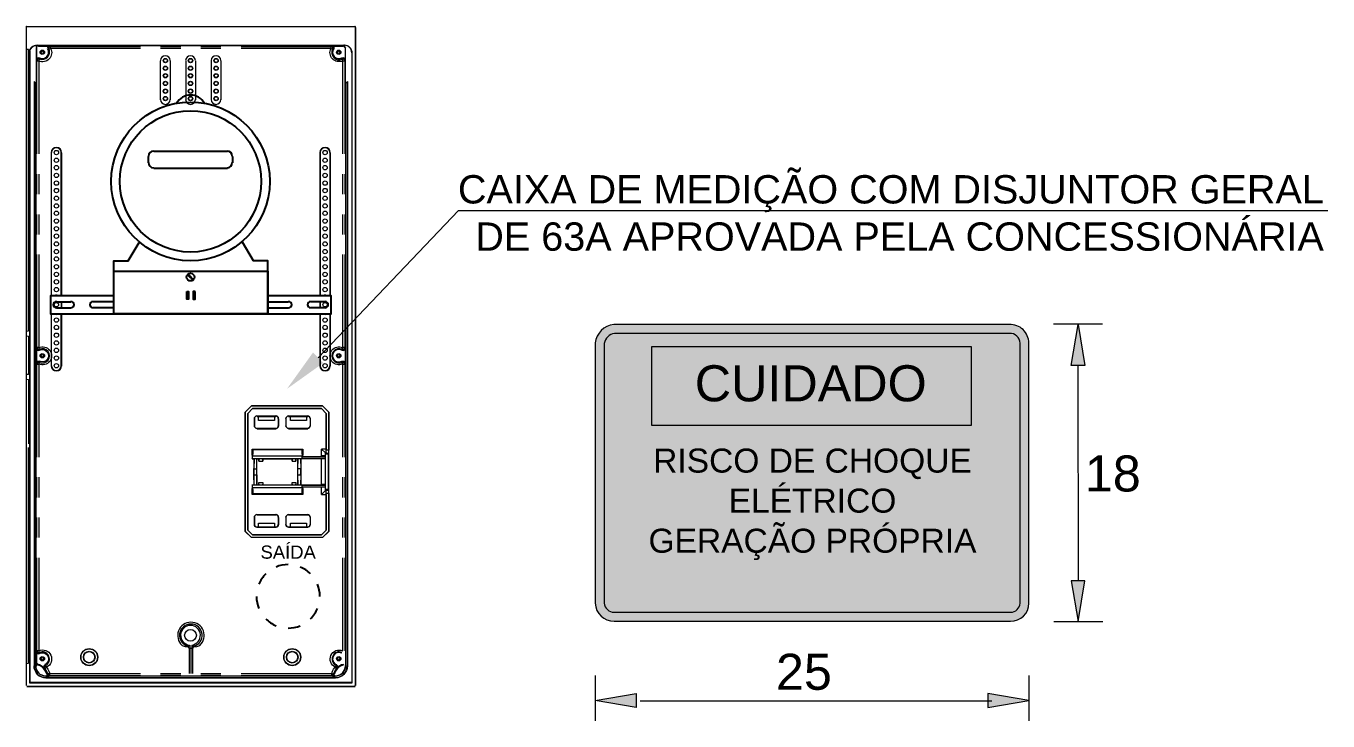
# Model space of a CAD drawing. Header units: millimetres. Extents: x 3949 to 5857, y -1969 to -943.
# Drawn here: x 5035.6 to 5185.5, y -1969.4 to -1889.4 of the extents above; entities that cross this region are included whole.
import ezdxf

# ---------------------------------------------------------------- set-up
doc = ezdxf.new("R2010")
doc.units = ezdxf.units.MM
doc.layers.add('PADRÃO DE ENTRADA', color=7, linetype='Continuous', lineweight=0)
doc.styles.add('ARIAL', font='arial.ttf')
doc.styles.add('PDF Arial', font='arial.ttf')
doc.styles.add('PDF TimesNewRomanPSMT', font='arial.ttf')

msp = doc.modelspace()

# ---------------------------------------------------------------- hatches: boundary and pattern name
at = {"layer": 'PADRÃO DE ENTRADA', "lineweight": 0}
h = msp.add_hatch(color=256, dxfattribs=at)
h.dxf.hatch_style = 1
edge = h.paths.add_edge_path()
edge.add_arc((5148.92, -1925.94), 2.19, 1.5279, 91.5282)
edge.add_line((5148.86, -1923.75), (5103.31, -1923.75))
edge.add_arc((5103.58, -1926.15), 2.42, 96.3973, 173.6024)
edge.add_line((5101.18, -1925.88), (5101.18, -1955.83))
edge.add_arc((5103.34, -1955.73), 2.16, 182.4237, 270.2616)
edge.add_line((5103.35, -1957.9), (5148.98, -1957.9))
edge.add_arc((5149, -1955.78), 2.12, 269.6245, 358.8061)
edge.add_line((5151.11, -1955.83), (5151.11, -1925.88))
at = {"layer": 'PADRÃO DE ENTRADA', "lineweight": 0, "true_color": 0xf1eb1f}
h = msp.add_hatch(color=2, dxfattribs=at)
h.dxf.hatch_style = 1
edge = h.paths.add_edge_path()
edge.add_arc((5148.92, -1925.94), 1.15, 2.1054, 92.1058)
edge.add_line((5148.88, -1924.78), (5103.38, -1924.78))
edge.add_arc((5103.58, -1926.15), 1.38, 98.4711, 171.5285)
edge.add_line((5102.22, -1925.94), (5102.22, -1955.8))
edge.add_arc((5103.34, -1955.73), 1.13, 183.3575, 270.3624)
edge.add_line((5103.35, -1956.86), (5148.99, -1956.86))
edge.add_arc((5149, -1955.78), 1.08, 269.4744, 358.3289)
edge.add_line((5150.08, -1955.81), (5150.08, -1925.89))
at = {"layer": 'PADRÃO DE ENTRADA', "lineweight": 0, "true_color": 0x000000}
h = msp.add_hatch(color=18, dxfattribs=at)
h.dxf.hatch_style = 1
h.paths.add_polyline_path([(5144.51, -1926.34), (5107.66, -1926.34), (5107.66, -1935.32), (5144.51, -1935.32)])

# ---------------------------------------------------------------- linework, layer by layer
at = {"layer": 'PADRÃO DE ENTRADA', "lineweight": 0}
for p, q in [((5069.27, -1927.58), (5085.42, -1910.65)), ((5085.42, -1910.65), (5185.53, -1910.65))]:
    msp.add_line(p, q, dxfattribs=at)
at = {"layer": 'PADRÃO DE ENTRADA', "lineweight": 15}
for points in [[(5035.64, -1889.43, 0.414215), (5035.7, -1889.49, 0.414215), (5035.64, -1889.55)], [(5072.22, -1891.7), (5037.04, -1891.7, 0.414213), (5036.84, -1891.94)], [(5037.19, -1928), (5037.08, -1928), (5036.96, -1928), (5036.88, -1928.08), (5036.88, -1928.19), (5036.88, -1926.53), (5036.88, -1926.65), (5036.96, -1926.72), (5037.08, -1926.76), (5037.19, -1926.72, -1.671857), (5037.18, -1927.97)], [(5061.83, -1940.33, 0.011486), (5061.83, -1940.67, 0.011486), (5061.83, -1941)], [(5062.2, -1941, 0.011486), (5062.21, -1940.67, 0.011486), (5062.2, -1940.33)], [(5066.89, -1940.33, 0.011486), (5066.88, -1940.67, 0.011486), (5066.89, -1941)], [(5067.26, -1941, 0.011486), (5067.27, -1940.67, 0.011486), (5067.26, -1940.33)], [(5037.04, -1962.87), (5036.92, -1962.79), (5036.88, -1962.67), (5036.88, -1961.4), (5036.88, -1961.52), (5036.96, -1961.59), (5037.08, -1961.63), (5037.19, -1961.59, -1.055241), (5037.79, -1962.88)], [(5072.64, -1963.03, -0.414101), (5071.25, -1964.41), (5037.97, -1964.41)]]:
    msp.add_lwpolyline(points, format="xyb", dxfattribs=at)
for points in [[(5035.65, -1889.58), (5035.65, -1965.3)], [(5035.73, -1889.5), (5073.53, -1889.5)], [(5073.57, -1965.3), (5073.57, -1889.58), (5073.57, -1965.3)], [(5073.57, -1889.58), (5073.57, -1965.3)], [(5035.65, -1924.52), (5035.92, -1924.49), (5035.92, -1892.13), (5035.65, -1892.13)], [(5036.03, -1892.55), (5036.03, -1964.99)], [(5036.03, -1892.55), (5036.03, -1892.55)], [(5036.07, -1892.28), (5036.07, -1964.95)], [(5036.81, -1891.9), (5036.81, -1896.03)], [(5037.19, -1893.13), (5037.08, -1893.09), (5036.96, -1893.13), (5036.88, -1893.21), (5036.88, -1893.32), (5036.88, -1891.97)], [(5072.33, -1891.66), (5036.92, -1891.66)], [(5037.08, -1891.74), (5038.35, -1891.74), (5038.24, -1891.78), (5038.16, -1891.86), (5038.12, -1891.97), (5038.16, -1892.09)], [(5071.1, -1892.09), (5071.1, -1891.97), (5071.1, -1891.86), (5071.02, -1891.78), (5070.9, -1891.74), (5072.14, -1891.74)], [(5072.37, -1891.97), (5072.37, -1893.32), (5072.33, -1893.21), (5072.25, -1893.13), (5072.14, -1893.09), (5072.02, -1893.13)], [(5072.41, -1896.03), (5072.41, -1891.9)], [(5073.14, -1892.28), (5073.14, -1964.95), (5073.18, -1964.99), (5073.18, -1892.55)], [(5051.13, -1897.92), (5051.13, -1893.44)], [(5052.25, -1893.44), (5052.25, -1897.92)], [(5054.07, -1897.92), (5054.07, -1893.44)], [(5055.15, -1893.44), (5055.15, -1897.92)], [(5057, -1897.92), (5057, -1893.44)], [(5058.08, -1893.44), (5058.08, -1897.92)], [(5036.61, -1895.83), (5036.58, -1895.8), (5036.58, -1963.06)], [(5036.96, -1962.94), (5036.85, -1962.87), (5036.81, -1962.71), (5036.81, -1963.06), (5036.81, -1896.03), (5036.61, -1895.83), (5036.61, -1963.06)], [(5036.81, -1896.03), (5036.81, -1896.03)], [(5072.64, -1895.83), (5072.64, -1895.8), (5072.64, -1963.06), (5072.64, -1895.83), (5072.41, -1896.03), (5072.41, -1963.06)], [(5038.58, -1920.47), (5038.58, -1904.02), (5038.54, -1904.02), (5038.54, -1920.47)], [(5039.7, -1920.47), (5039.7, -1904.02), (5039.74, -1904.02), (5039.74, -1920.47)], [(5069.51, -1904.02), (5069.51, -1904.02)], [(5070.67, -1904.02), (5070.67, -1904.02)], [(5039.7, -1921.16), (5039.7, -1921.86)], [(5039.74, -1921.16), (5039.74, -1921.86)], [(5038.54, -1922.55), (5038.54, -1928.54), (5038.58, -1928.54), (5038.58, -1922.55)], [(5039.74, -1922.55), (5039.74, -1928.54), (5039.7, -1928.54), (5039.7, -1922.55)], [(5035.65, -1925.06), (5035.92, -1925.1), (5035.92, -1929.51), (5035.65, -1929.51)], [(5072.02, -1926.72), (5072.14, -1926.76), (5072.25, -1926.72), (5072.33, -1926.65), (5072.37, -1926.53), (5072.37, -1928.19), (5072.33, -1928.08), (5072.25, -1928), (5072.14, -1928), (5072.02, -1928)], [(5035.65, -1930.05), (5035.92, -1930.08), (5035.92, -1937.5)], [(5061.71, -1933.44), (5061.17, -1933.98), (5061.71, -1933.41)], [(5061.6, -1933.1), (5069.78, -1933.1), (5069.78, -1933.13), (5061.6, -1933.13)], [(5069.67, -1933.44), (5061.71, -1933.44), (5061.71, -1933.41), (5069.67, -1933.41)], [(5069.78, -1933.13), (5070.52, -1933.83), (5069.78, -1933.1)], [(5061.17, -1947.42), (5061.17, -1933.98), (5061.17, -1947.42)], [(5061.94, -1935.45), (5061.94, -1934.6), (5061.94, -1935.45)], [(5064.26, -1934.33), (5064.26, -1934.8), (5062.41, -1934.8), (5062.41, -1934.33)], [(5064.72, -1935.45), (5064.72, -1934.6), (5064.72, -1935.45)], [(5067.93, -1934.33), (5067.93, -1934.8), (5066.08, -1934.8), (5066.08, -1934.33)], [(5070.48, -1942.87), (5070.52, -1942.87), (5070.21, -1942.87), (5070.21, -1942.9), (5070.09, -1942.9), (5069.67, -1943.33), (5070.21, -1943.33), (5070.21, -1947.42), (5070.21, -1943.17), (5070.52, -1943.17), (5070.52, -1947.54), (5070.52, -1947.58), (5070.52, -1933.83), (5070.52, -1938.23), (5070.21, -1938.23), (5070.21, -1933.98), (5070.21, -1938.08), (5069.67, -1938.08)], [(5035.65, -1962.75), (5035.92, -1962.71), (5035.92, -1937.92)], [(5061.67, -1938.77), (5061.67, -1938.08), (5067.5, -1938.08), (5067.5, -1938.77)], [(5061.71, -1938.73), (5061.67, -1938.77), (5061.67, -1939.2), (5061.71, -1939.16), (5061.91, -1939.16), (5062.21, -1939.16), (5062.48, -1939.16), (5062.87, -1939.16), (5066.31, -1939.16), (5066.65, -1939.16), (5066.96, -1939.16), (5067.23, -1939.16), (5067.43, -1939.16), (5067.43, -1938.97), (5067.5, -1938.93), (5067.5, -1938.77), (5067.43, -1938.73)], [(5061.67, -1939.2), (5061.87, -1939.2), (5061.91, -1939.16), (5061.87, -1940.36), (5062.21, -1940.36), (5062.21, -1939.16), (5062.21, -1939.2), (5062.45, -1939.2), (5062.48, -1939.16), (5062.45, -1939.47), (5062.91, -1939.47), (5062.87, -1939.16), (5062.91, -1939.2), (5066.27, -1939.2), (5066.31, -1939.16), (5066.27, -1939.47), (5066.69, -1939.47)], [(5067.43, -1938.66), (5067.43, -1938.15), (5061.75, -1938.15), (5061.75, -1938.66)], [(5061.87, -1939.2), (5061.87, -1942.21), (5061.91, -1942.25), (5061.87, -1941.05), (5062.21, -1941.05), (5062.21, -1942.25), (5062.21, -1942.21), (5062.45, -1942.21), (5062.48, -1942.25), (5062.45, -1941.94), (5062.91, -1941.94), (5062.87, -1942.25), (5062.91, -1942.21), (5066.27, -1942.21), (5066.31, -1942.25), (5066.27, -1941.94), (5066.69, -1941.94), (5066.65, -1942.25), (5066.69, -1942.21), (5066.93, -1942.21), (5066.96, -1942.25), (5066.93, -1941.05), (5067.27, -1941.05), (5067.23, -1942.25), (5067.27, -1942.21), (5069.67, -1942.21), (5069.67, -1939.2), (5067.27, -1939.2), (5067.23, -1939.16), (5067.27, -1940.36), (5066.93, -1940.36), (5066.96, -1939.16), (5066.93, -1939.2), (5066.69, -1939.2)], [(5062.21, -1942.21), (5062.21, -1939.2)], [(5062.45, -1939.47), (5062.45, -1939.2)], [(5062.91, -1939.2), (5062.91, -1939.47)], [(5066.27, -1939.47), (5066.27, -1939.2)], [(5066.93, -1942.21), (5066.93, -1939.2)], [(5067.27, -1939.2), (5067.27, -1942.21)], [(5067.43, -1938.97), (5070.09, -1938.97)], [(5067.43, -1939.16), (5070.09, -1939.16)], [(5067.5, -1938.93), (5069.67, -1938.93), (5069.67, -1938.08), (5070.09, -1938.5), (5070.21, -1938.5), (5070.21, -1938.54), (5070.52, -1938.54), (5070.48, -1938.54)], [(5070.13, -1938.54), (5070.48, -1938.54), (5070.48, -1938.69), (5070.13, -1938.69), (5070.13, -1938.54), (5070.09, -1938.5), (5070.09, -1938.93), (5070.09, -1938.97), (5070.09, -1939.16), (5070.09, -1939.2), (5070.09, -1942.21), (5070.09, -1942.25), (5070.09, -1942.48), (5070.09, -1942.9), (5070.13, -1942.87), (5070.13, -1942.71), (5070.13, -1938.69)], [(5070.13, -1942.71), (5070.48, -1942.71), (5070.48, -1938.69)], [(5070.09, -1942.48), (5067.43, -1942.48), (5067.43, -1942.25), (5067.23, -1942.25), (5066.96, -1942.25), (5066.65, -1942.25), (5066.31, -1942.25), (5062.87, -1942.25), (5062.48, -1942.25), (5062.21, -1942.25), (5061.91, -1942.25), (5061.71, -1942.25), (5061.67, -1942.21), (5061.67, -1942.63), (5061.71, -1942.67)], [(5061.67, -1942.21), (5061.87, -1942.21)], [(5061.75, -1942.75), (5061.75, -1943.25), (5061.75, -1942.52), (5067.43, -1942.52), (5067.43, -1943.25), (5067.43, -1942.75)], [(5062.45, -1942.21), (5062.45, -1941.94)], [(5062.91, -1941.94), (5062.91, -1942.21)], [(5066.27, -1942.21), (5066.27, -1941.94)], [(5066.69, -1941.94), (5066.69, -1942.21)], [(5067.43, -1942.25), (5070.09, -1942.25)], [(5067.43, -1942.67), (5067.5, -1942.63), (5067.5, -1942.48)], [(5069.67, -1943.33), (5069.67, -1942.48)], [(5067.5, -1942.63), (5067.5, -1943.33), (5061.67, -1943.33), (5061.67, -1942.63)], [(5067.43, -1943.25), (5061.75, -1943.25), (5067.43, -1943.25)], [(5070.48, -1942.71), (5070.48, -1942.87), (5070.13, -1942.87)], [(5061.94, -1945.95), (5061.94, -1945.95)], [(5061.94, -1946.8), (5061.94, -1945.95), (5061.94, -1946.8)], [(5062.25, -1945.65), (5062.25, -1945.65)], [(5062.41, -1947.07), (5062.41, -1946.61), (5064.26, -1946.61), (5064.26, -1947.07)], [(5064.72, -1945.95), (5064.72, -1945.95)], [(5064.72, -1946.8), (5064.72, -1946.8)], [(5068.08, -1945.65), (5065.88, -1945.65), (5068.08, -1945.65)], [(5066.08, -1947.07), (5066.08, -1946.61), (5067.93, -1946.61), (5067.93, -1947.07)], [(5060.86, -1947.54), (5061.6, -1948.27), (5060.86, -1947.58)], [(5061.71, -1947.96), (5061.17, -1947.42), (5061.71, -1947.96)], [(5070.52, -1947.58), (5069.78, -1948.27), (5061.6, -1948.27)], [(5061.71, -1947.96), (5069.67, -1947.96), (5061.71, -1947.96)], [(5065.88, -1947.07), (5065.88, -1947.07)], [(5068.08, -1947.07), (5068.08, -1947.07)], [(5070.21, -1947.42), (5069.67, -1947.96), (5070.21, -1947.42)], [(5069.78, -1948.27), (5070.52, -1947.54)], [(5053.6, -1960.67), (5053.95, -1960.78), (5054.3, -1960.82), (5054.3, -1960.78), (5054.49, -1960.63), (5054.49, -1960.97)], [(5054.3, -1960.86), (5054.45, -1960.97), (5054.76, -1960.97), (5054.92, -1960.86)], [(5054.45, -1960.97), (5054.49, -1960.97), (5054.76, -1960.97), (5054.76, -1960.63), (5054.92, -1960.78), (5054.92, -1960.82), (5055.3, -1960.78), (5055.65, -1960.67)], [(5037.81, -1962.91), (5037.73, -1962.98), (5037.7, -1963.06), (5037.7, -1963.18), (5037.73, -1963.29)], [(5071.4, -1962.91), (5071.48, -1962.98), (5071.56, -1963.06), (5071.56, -1963.18), (5071.48, -1963.29)], [(5073.14, -1964.95), (5036.07, -1964.95), (5036.03, -1964.99), (5073.18, -1964.99)], [(5071.13, -1964.06), (5071.06, -1964.18), (5070.94, -1964.22), (5071.25, -1964.22), (5037.97, -1964.22), (5038.31, -1964.22), (5038.16, -1964.18), (5038.08, -1964.06)], [(5071.29, -1964.45), (5037.97, -1964.45)], [(5035.73, -1965.38), (5073.53, -1965.38)]]:
    msp.add_lwpolyline(points, dxfattribs=at)
for points in [[(5036.9, -1891.65, 0.414213), (5036.03, -1892.51, -0.414213)], [(5038.95, -1922.52, 0.467696), (5039.33, -1922.52, -0.416518)], [(5069.88, -1922.52, 0.467696), (5070.26, -1922.52, -0.416518)], [(5062.23, -1934.28, 0.414101), (5061.94, -1934.57, -0.414101)], [(5065.86, -1934.28, 0.414101), (5065.57, -1934.57, -0.414101)], [(5068.35, -1934.57, 0.414101), (5068.06, -1934.28, -0.414101)], [(5061.94, -1935.42, 0.414101), (5062.23, -1935.71, -0.414101)], [(5065.57, -1935.42, 0.414101), (5065.86, -1935.71, -0.414101)], [(5068.06, -1935.71, 0.414101), (5068.35, -1935.42, -0.414101)], [(5062.23, -1945.63, 0.414101), (5061.94, -1945.92, -0.414101)], [(5061.94, -1946.77, 0.414101), (5062.23, -1947.06, -0.414101)], [(5065.86, -1945.63, 0.414101), (5065.57, -1945.92, -0.414101)], [(5065.57, -1946.77, 0.414101), (5065.86, -1947.06, -0.414101)], [(5068.35, -1945.92, 0.414101), (5068.06, -1945.63, -0.414101)], [(5068.06, -1947.06, 0.414101), (5068.35, -1946.77, -0.414101)], [(5036.57, -1963.03, 0.414101), (5037.94, -1964.4, -0.414101)], [(5036.76, -1963.03, 0.41421), (5037.94, -1964.2, -0.41421)], [(5071.23, -1964.2, 0.41421), (5072.41, -1963.03, -0.41421)]]:
    msp.add_lwpolyline(points, format="xyb", close=True, dxfattribs=at)
at = {"layer": 'PADRÃO DE ENTRADA', "lineweight": 0}
for points in [[(5036.88, -1891.97), (5036.81, -1891.9)], [(5037.04, -1891.7), (5037.08, -1891.74)], [(5048.82, -1892.01), (5038.47, -1892.01), (5038.47, -1891.78), (5038.43, -1891.78), (5038.39, -1891.78), (5038.35, -1891.82), (5038.31, -1891.82), (5038.27, -1891.86), (5038.27, -1891.9), (5038.24, -1891.93), (5038.24, -1891.97), (5038.24, -1892.01), (5038.24, -1892.05), (5038.27, -1892.09), (5038.16, -1892.09)], [(5038.35, -1891.74), (5038.47, -1891.78), (5048.82, -1891.78)], [(5051.13, -1891.78), (5053.45, -1891.78)], [(5053.45, -1892.01), (5051.13, -1892.01)], [(5055.77, -1891.78), (5058.08, -1891.78)], [(5058.08, -1892.01), (5055.77, -1892.01)], [(5060.4, -1891.78), (5070.75, -1891.78), (5070.9, -1891.74)], [(5072.14, -1891.74), (5072.22, -1891.7)], [(5072.41, -1891.9), (5072.37, -1891.97)], [(5037.19, -1893.13), (5037.19, -1893.25), (5037.15, -1893.25), (5037.12, -1893.21), (5037.08, -1893.21), (5037.04, -1893.25), (5037, -1893.25), (5036.96, -1893.29), (5036.92, -1893.32), (5036.92, -1893.36), (5036.88, -1893.4), (5036.88, -1893.44), (5037.12, -1893.44), (5037.12, -1904.14)], [(5036.88, -1904.14), (5036.88, -1893.44), (5036.88, -1893.32)], [(5072.1, -1904.14), (5072.1, -1893.44), (5072.33, -1893.44), (5072.33, -1893.4), (5072.33, -1893.36), (5072.29, -1893.32), (5072.29, -1893.29), (5072.25, -1893.29), (5072.22, -1893.25), (5072.18, -1893.25), (5072.14, -1893.21), (5072.1, -1893.21), (5072.06, -1893.25), (5072.02, -1893.25), (5072.02, -1893.13)], [(5072.37, -1893.32), (5072.33, -1893.44), (5072.33, -1904.14)], [(5036.88, -1908.77), (5036.88, -1906.45)], [(5037.12, -1906.45), (5037.12, -1908.77)], [(5072.1, -1908.77), (5072.1, -1906.45)], [(5072.33, -1906.45), (5072.33, -1908.77)], [(5036.88, -1913.4), (5036.88, -1911.09)], [(5037.12, -1911.09), (5037.12, -1913.4)], [(5072.1, -1913.4), (5072.1, -1911.09)], [(5072.33, -1911.09), (5072.33, -1913.4)], [(5036.88, -1926.53), (5036.88, -1926.42), (5036.88, -1915.72)], [(5037.12, -1915.72), (5037.12, -1926.42), (5036.88, -1926.42), (5036.88, -1926.45), (5036.92, -1926.49), (5036.92, -1926.53), (5036.96, -1926.57), (5037, -1926.61), (5037.04, -1926.61), (5037.08, -1926.61), (5037.12, -1926.61), (5037.15, -1926.61), (5037.19, -1926.61), (5037.19, -1926.72)], [(5072.02, -1926.72), (5072.02, -1926.61), (5072.06, -1926.61), (5072.1, -1926.61), (5072.14, -1926.61), (5072.18, -1926.61), (5072.22, -1926.61), (5072.25, -1926.57), (5072.29, -1926.57), (5072.29, -1926.53), (5072.33, -1926.49), (5072.33, -1926.45), (5072.33, -1926.42), (5072.1, -1926.42), (5072.1, -1915.72)], [(5072.33, -1915.72), (5072.33, -1926.42), (5072.37, -1926.53)], [(5037.19, -1928), (5037.19, -1928.12), (5037.15, -1928.12), (5037.12, -1928.12), (5037.08, -1928.12), (5037.04, -1928.12), (5037, -1928.12), (5036.96, -1928.15), (5036.96, -1928.19), (5036.92, -1928.19), (5036.92, -1928.23), (5036.88, -1928.27), (5036.88, -1928.31), (5037.12, -1928.31), (5037.12, -1939)], [(5036.88, -1939), (5036.88, -1928.31), (5036.88, -1928.19)], [(5072.37, -1928.19), (5072.33, -1928.31), (5072.33, -1939)], [(5036.88, -1943.64), (5036.88, -1941.32)], [(5037.12, -1941.32), (5037.12, -1943.64)], [(5072.1, -1943.64), (5072.1, -1941.32)], [(5072.33, -1941.32), (5072.33, -1943.64)], [(5036.88, -1948.27), (5036.88, -1945.95)], [(5037.12, -1945.95), (5037.12, -1948.27)], [(5072.1, -1948.27), (5072.1, -1945.95)], [(5072.33, -1945.95), (5072.33, -1948.27)], [(5036.88, -1961.4), (5036.88, -1961.28), (5036.88, -1950.59)], [(5037.12, -1950.59), (5037.12, -1961.28), (5036.88, -1961.28), (5036.88, -1961.32), (5036.92, -1961.36), (5036.92, -1961.4), (5036.96, -1961.44), (5036.96, -1961.48), (5037, -1961.48), (5037.04, -1961.48), (5037.08, -1961.52), (5037.12, -1961.52), (5037.15, -1961.52), (5037.19, -1961.48), (5037.19, -1961.59)], [(5072.33, -1950.59), (5072.33, -1961.28)], [(5036.58, -1963.06), (5036.61, -1963.06)], [(5036.81, -1962.71), (5036.88, -1962.67)], [(5036.81, -1963.06), (5036.81, -1963.06)], [(5037.04, -1962.87), (5037.04, -1962.91), (5036.96, -1962.94)], [(5038.08, -1964.06), (5038.16, -1963.95), (5038.2, -1963.99), (5038.2, -1964.03), (5038.24, -1964.06), (5038.27, -1964.1), (5038.31, -1964.1), (5038.35, -1964.14), (5038.39, -1964.14), (5038.39, -1963.91), (5038.35, -1963.91), (5038.31, -1963.95), (5038.27, -1963.95), (5038.24, -1963.95), (5038.2, -1963.95), (5038.16, -1963.95), (5038.08, -1963.75), (5037.97, -1963.52), (5037.81, -1963.33), (5037.73, -1963.29)], [(5060.4, -1963.91), (5070.86, -1963.91), (5070.9, -1963.91), (5070.94, -1963.95), (5070.98, -1963.95), (5071.02, -1963.95), (5071.06, -1963.95), (5071.06, -1963.99), (5071.02, -1964.03), (5071.02, -1964.06), (5070.98, -1964.1), (5070.94, -1964.1), (5070.9, -1964.14), (5070.86, -1964.14), (5070.86, -1963.91), (5070.94, -1963.64), (5071.06, -1963.41), (5071.25, -1963.18), (5071.25, -1963.21), (5071.29, -1963.25), (5071.33, -1963.25), (5071.37, -1963.29), (5071.4, -1963.33), (5071.44, -1963.29), (5071.44, -1963.25), (5071.44, -1963.21), (5071.44, -1963.18), (5071.44, -1963.14), (5071.44, -1963.1), (5071.4, -1963.06), (5071.4, -1963.02), (5071.37, -1963.02), (5071.33, -1962.98), (5071.4, -1962.91)], [(5071.48, -1963.29), (5071.4, -1963.33), (5071.25, -1963.52), (5071.13, -1963.75), (5071.06, -1963.95), (5071.13, -1964.06)], [(5037.97, -1964.22), (5037.97, -1964.22)], [(5037.97, -1964.41), (5037.97, -1964.45)], [(5038.31, -1964.22), (5038.39, -1964.14), (5048.82, -1964.14)], [(5051.13, -1963.91), (5053.45, -1963.91)], [(5053.45, -1964.14), (5051.13, -1964.14)], [(5055.77, -1963.91), (5058.08, -1963.91)], [(5058.08, -1964.14), (5055.77, -1964.14)], [(5060.4, -1964.14), (5070.86, -1964.14), (5070.94, -1964.22)], [(5071.25, -1964.22), (5071.25, -1964.22)], [(5071.29, -1964.45), (5071.25, -1964.41)]]:
    msp.add_lwpolyline(points, dxfattribs=at)
for points in [[(5038.27, -1892.09), (5038.31, -1892.09), (5038.31, -1892.05), (5038.35, -1892.05), (5038.39, -1892.05), (5038.43, -1892.01), (5038.47, -1892.01, -0.724436), (5037.12, -1893.44), (5037.12, -1893.4), (5037.15, -1893.36), (5037.15, -1893.32), (5037.19, -1893.29), (5037.19, -1893.25)], [(5071.1, -1892.09), (5070.94, -1892.09), (5070.98, -1892.05), (5070.98, -1892.01), (5070.98, -1891.97), (5070.98, -1891.93), (5070.98, -1891.9), (5070.94, -1891.86), (5070.9, -1891.82), (5070.86, -1891.82), (5070.83, -1891.78), (5070.79, -1891.78), (5070.75, -1891.78), (5070.75, -1892.01), (5070.79, -1892.01), (5070.83, -1892.05), (5070.86, -1892.05), (5070.9, -1892.05), (5070.94, -1892.09, 0.69971), (5072.02, -1893.25), (5072.02, -1893.29), (5072.06, -1893.29), (5072.06, -1893.32), (5072.06, -1893.36), (5072.1, -1893.4), (5072.1, -1893.44, -0.700957), (5070.75, -1892.01), (5060.4, -1892.01)], [(5072.1, -1939), (5072.1, -1928.31, -1.555767), (5072.1, -1926.42), (5072.1, -1926.45), (5072.06, -1926.49), (5072.06, -1926.53), (5072.02, -1926.57), (5072.02, -1926.61, 1.541167), (5072.02, -1928.12), (5072.02, -1928.15), (5072.06, -1928.19), (5072.06, -1928.23), (5072.1, -1928.27), (5072.1, -1928.31), (5072.33, -1928.31), (5072.33, -1928.27), (5072.33, -1928.23), (5072.29, -1928.19), (5072.25, -1928.15), (5072.22, -1928.12), (5072.18, -1928.12), (5072.14, -1928.12), (5072.1, -1928.12), (5072.06, -1928.12), (5072.02, -1928.12), (5072.02, -1928)], [(5072.02, -1961.48, 0.96917), (5071.33, -1962.98), (5071.33, -1963.02), (5071.29, -1963.06), (5071.29, -1963.1), (5071.25, -1963.14), (5071.25, -1963.18, -0.975434), (5072.1, -1961.28), (5072.1, -1950.59)], [(5037.81, -1962.91), (5037.89, -1962.98), (5037.85, -1963.02), (5037.81, -1963.06), (5037.77, -1963.1), (5037.77, -1963.14), (5037.77, -1963.18), (5037.77, -1963.21), (5037.77, -1963.25), (5037.81, -1963.29), (5037.81, -1963.33), (5037.85, -1963.33), (5037.85, -1963.29), (5037.89, -1963.29), (5037.89, -1963.25), (5037.93, -1963.25), (5037.97, -1963.21), (5038, -1963.18), (5037.97, -1963.14), (5037.97, -1963.1), (5037.93, -1963.06), (5037.93, -1963.02), (5037.89, -1963.02), (5037.89, -1962.98, 0.96917), (5037.19, -1961.48), (5037.19, -1961.44), (5037.15, -1961.4), (5037.15, -1961.36), (5037.12, -1961.32), (5037.12, -1961.28, -0.98486), (5038, -1963.18), (5038.16, -1963.41), (5038.27, -1963.64), (5038.39, -1963.91), (5048.82, -1963.91)]]:
    msp.add_lwpolyline(points, format="xyb", dxfattribs=at)
at = {"layer": 'PADRÃO DE ENTRADA', "lineweight": 25}
for points in [[(5049.74, -1905.18), (5049.74, -1904.45)], [(5050.36, -1903.83), (5058.82, -1903.83)], [(5059.43, -1904.45), (5059.43, -1905.18)], [(5058.82, -1905.8), (5050.36, -1905.8)], [(5045.77, -1922.55), (5045.77, -1916.45), (5047.39, -1916.45), (5048.66, -1914.33)], [(5063.49, -1922.55), (5063.49, -1916.45), (5061.83, -1916.45), (5060.55, -1914.29)], [(5054.26, -1918.08), (5054.92, -1918.69)], [(5054.34, -1918), (5054.96, -1918.65)], [(5045.77, -1920.47), (5038.47, -1920.47), (5038.47, -1922.55), (5070.79, -1922.55), (5070.79, -1920.47), (5063.49, -1920.47)], [(5039.16, -1921.16), (5040.82, -1921.16)], [(5045.77, -1921.16), (5043.37, -1921.16)], [(5063.49, -1921.16), (5065.88, -1921.16)], [(5070.09, -1921.16), (5068.43, -1921.16)], [(5039.16, -1921.86), (5040.82, -1921.86)], [(5045.77, -1921.86), (5043.37, -1921.86)], [(5063.49, -1921.86), (5065.88, -1921.86)], [(5070.09, -1921.86), (5068.43, -1921.86)], [(5054.45, -1960.97), (5054.45, -1963.91)], [(5054.76, -1960.97), (5054.76, -1963.91)]]:
    msp.add_lwpolyline(points, dxfattribs=at)
at = {"layer": 'PADRÃO DE ENTRADA', "lineweight": 15}
for points in [[(5069.51, -1904.02), (5069.51, -1920.47)], [(5070.67, -1920.47), (5070.67, -1904.02)], [(5069.51, -1921.16), (5069.51, -1921.86)], [(5069.51, -1928.54), (5069.51, -1922.55)], [(5070.67, -1928.54), (5070.67, -1922.55)], [(5060.86, -1947.54), (5060.86, -1947.58), (5060.86, -1933.83), (5061.6, -1933.1), (5061.6, -1933.13), (5060.86, -1933.83)], [(5069.67, -1933.44), (5069.67, -1933.41), (5070.21, -1933.98)], [(5064.45, -1934.29), (5062.25, -1934.29), (5062.25, -1934.33), (5062.33, -1934.33), (5062.41, -1934.33), (5064.26, -1934.33), (5064.38, -1934.33), (5064.42, -1934.33)], [(5065.57, -1934.6), (5065.57, -1935.45), (5065.61, -1935.45), (5065.61, -1934.6)], [(5068.08, -1934.29), (5065.88, -1934.29), (5065.88, -1934.33), (5065.96, -1934.33), (5066.08, -1934.33), (5067.93, -1934.33), (5068.01, -1934.33), (5068.08, -1934.33)], [(5068.39, -1935.45), (5068.39, -1934.6), (5068.35, -1934.6), (5068.35, -1935.45)], [(5062.25, -1935.72), (5062.25, -1935.76), (5064.45, -1935.76), (5064.42, -1935.72)], [(5065.88, -1935.72), (5065.88, -1935.76), (5068.08, -1935.76), (5068.08, -1935.72)], [(5061.75, -1938.15), (5067.43, -1938.15), (5067.43, -1938.89), (5061.75, -1938.89)], [(5066.69, -1939.47), (5066.65, -1939.16), (5066.69, -1939.2)], [(5064.45, -1945.65), (5062.25, -1945.65), (5064.42, -1945.65)], [(5064.72, -1946.8), (5064.72, -1945.95)], [(5065.61, -1946.8), (5065.61, -1945.95), (5065.57, -1945.95), (5065.57, -1946.8)], [(5068.39, -1945.95), (5068.35, -1945.95), (5068.35, -1946.8), (5068.39, -1946.8)], [(5062.25, -1947.07), (5064.45, -1947.07), (5064.42, -1947.07), (5064.38, -1947.07), (5064.26, -1947.07), (5062.41, -1947.07), (5062.33, -1947.07)], [(5065.88, -1947.07), (5068.08, -1947.07), (5068.01, -1947.07), (5067.93, -1947.07), (5066.08, -1947.07), (5065.96, -1947.07)], [(5035.73, -1965.38), (5073.53, -1965.38)], [(5035.73, -1965.38), (5073.53, -1965.38)]]:
    msp.add_lwpolyline(points, close=True, dxfattribs=at)
at = {"layer": 'PADRÃO DE ENTRADA', "lineweight": 25}
for points in [[(5045.77, -1917.61), (5063.49, -1917.61), (5063.49, -1922.55), (5045.77, -1922.55)], [(5054.14, -1919.97), (5054.34, -1919.97), (5054.34, -1920.86), (5054.14, -1920.86)], [(5055.11, -1919.97), (5054.88, -1919.97), (5054.88, -1920.86), (5055.11, -1920.86)]]:
    msp.add_lwpolyline(points, close=True, dxfattribs=at)
for points in [[(5039.14, -1921.11, 0.414214), (5038.77, -1921.48, 0.414214), (5039.14, -1921.84)], [(5040.8, -1921.84, 0.414214), (5041.17, -1921.48, 0.414214), (5040.8, -1921.11)], [(5043.35, -1921.11, 0.414214), (5042.98, -1921.48, 0.414214), (5043.35, -1921.84)], [(5065.86, -1921.84, 0.414214), (5066.23, -1921.48, 0.414214), (5065.86, -1921.11)], [(5068.41, -1921.11, 0.414214), (5068.04, -1921.48, 0.414214), (5068.41, -1921.84)], [(5070.07, -1921.84, 0.414214), (5070.44, -1921.48, 0.414214), (5070.07, -1921.11)]]:
    msp.add_lwpolyline(points, format="xyb", dxfattribs=at)
at = {"layer": 'PADRÃO DE ENTRADA', "lineweight": 0}
for points in [[(5151.11, -1925.88, 0.414215), (5148.86, -1923.75), (5103.31, -1923.75, 0.35022), (5101.18, -1925.88), (5101.18, -1955.83, 0.403204), (5103.35, -1957.9), (5148.98, -1957.9, 0.410037), (5151.11, -1955.83)], [(5150.08, -1925.89, 0.414216), (5148.88, -1924.78), (5103.38, -1924.78, 0.330028), (5102.22, -1925.94), (5102.22, -1955.8, 0.398984), (5103.35, -1956.86), (5148.99, -1956.86, 0.40837), (5150.08, -1955.81)], [(5037.12, -1928.31), (5037.12, -1928.27), (5037.15, -1928.23), (5037.15, -1928.19), (5037.19, -1928.19), (5037.19, -1928.15), (5037.19, -1928.12, 1.545983), (5037.19, -1926.61), (5037.19, -1926.57), (5037.19, -1926.53), (5037.15, -1926.53), (5037.15, -1926.49), (5037.12, -1926.45), (5037.12, -1926.42, -1.555767)]]:
    msp.add_lwpolyline(points, format="xyb", close=True, dxfattribs=at)
at = {"layer": 'PADRÃO DE ENTRADA', "color": 150, "lineweight": 0, "true_color": 0x007eff}
for points in [[(5153.95, -1923.68), (5159.59, -1923.68)], [(5156.75, -1928.47), (5156.78, -1953.26)], [(5153.96, -1957.93), (5159.6, -1957.93)], [(5101.18, -1964.12), (5101.18, -1969.36)], [(5151.11, -1964.12), (5151.11, -1969.36)], [(5146.84, -1967.07), (5106.35, -1967.07)]]:
    msp.add_lwpolyline(points, dxfattribs=at)
for points in [[(5157.53, -1928.47), (5155.97, -1928.47), (5156.78, -1923.75)], [(5157.53, -1953.26), (5155.97, -1953.26), (5156.78, -1957.93)], [(5105.9, -1966.19), (5105.9, -1967.8), (5101.18, -1967)], [(5146.39, -1966.19), (5146.39, -1967.8), (5151.11, -1967)]]:
    msp.add_lwpolyline(points, close=True, dxfattribs=at)
at = {"layer": 'PADRÃO DE ENTRADA', "lineweight": 0}
msp.add_lwpolyline([(5144.51, -1926.34), (5107.66, -1926.34), (5107.66, -1935.32), (5144.51, -1935.32)], close=True, dxfattribs=at)
at = {"layer": 'PADRÃO DE ENTRADA', "lineweight": 15}
for centre, radius in [((5037.52, -1892.44), 0.251), ((5037.52, -1892.44), 0.135), ((5071.65, -1892.44), 0.251), ((5071.65, -1892.44), 0.135), ((5051.69, -1893.4), 0.251), ((5051.69, -1894.29), 0.251), ((5051.69, -1893.4), 0.212), ((5051.69, -1894.29), 0.212), ((5054.58, -1893.4), 0.251), ((5054.58, -1894.29), 0.251), ((5054.58, -1893.4), 0.212), ((5054.58, -1894.29), 0.212), ((5057.52, -1893.4), 0.251), ((5057.52, -1894.29), 0.251), ((5057.52, -1893.4), 0.212), ((5057.52, -1894.29), 0.212), ((5051.69, -1895.14), 0.251), ((5051.69, -1896.03), 0.251), ((5051.69, -1895.14), 0.212), ((5051.69, -1896.03), 0.212), ((5054.58, -1895.14), 0.251), ((5054.58, -1896.03), 0.251), ((5054.58, -1895.14), 0.212), ((5054.58, -1896.03), 0.212), ((5057.52, -1895.14), 0.251), ((5057.52, -1896.03), 0.251), ((5057.52, -1895.14), 0.212), ((5057.52, -1896.03), 0.212), ((5051.69, -1896.92), 0.251), ((5051.69, -1897.77), 0.251), ((5051.69, -1896.92), 0.212), ((5051.69, -1897.77), 0.212), ((5054.58, -1896.92), 0.251), ((5054.58, -1897.77), 0.251), ((5054.58, -1896.92), 0.212), ((5054.58, -1897.77), 0.212), ((5057.52, -1896.92), 0.251), ((5057.52, -1897.77), 0.251), ((5057.52, -1896.92), 0.212), ((5057.52, -1897.77), 0.212), ((5039.14, -1903.98), 0.251), ((5039.14, -1903.98), 0.251), ((5039.14, -1904.87), 0.251), ((5039.14, -1904.87), 0.251), ((5070.07, -1903.98), 0.251), ((5070.07, -1903.98), 0.251), ((5070.07, -1904.87), 0.251), ((5070.07, -1904.87), 0.251), ((5039.14, -1905.72), 0.251), ((5039.14, -1905.72), 0.251), ((5039.14, -1906.61), 0.251), ((5039.14, -1906.61), 0.251), ((5070.07, -1905.72), 0.251), ((5070.07, -1905.72), 0.251), ((5070.07, -1906.61), 0.251), ((5070.07, -1906.61), 0.251), ((5039.14, -1907.5), 0.251), ((5039.14, -1907.5), 0.251), ((5070.07, -1907.5), 0.251), ((5070.07, -1907.5), 0.251), ((5039.14, -1908.35), 0.251), ((5039.14, -1908.35), 0.251), ((5039.14, -1909.24), 0.251), ((5039.14, -1909.24), 0.251), ((5070.07, -1908.35), 0.251), ((5070.07, -1908.35), 0.251), ((5070.07, -1909.24), 0.251), ((5070.07, -1909.24), 0.251), ((5039.14, -1910.12), 0.251), ((5039.14, -1910.12), 0.251), ((5039.14, -1910.97), 0.251), ((5039.14, -1910.97), 0.251), ((5070.07, -1910.12), 0.251), ((5070.07, -1910.12), 0.251), ((5070.07, -1910.97), 0.251), ((5070.07, -1910.97), 0.251), ((5039.14, -1911.86), 0.251), ((5039.14, -1911.86), 0.251), ((5039.14, -1912.75), 0.251), ((5039.14, -1912.75), 0.251), ((5070.07, -1911.86), 0.251), ((5070.07, -1911.86), 0.251), ((5070.07, -1912.75), 0.251), ((5070.07, -1912.75), 0.251), ((5039.14, -1913.6), 0.251), ((5039.14, -1913.6), 0.251), ((5070.07, -1913.6), 0.251), ((5070.07, -1913.6), 0.251), ((5039.14, -1914.49), 0.251), ((5039.14, -1914.49), 0.251), ((5039.14, -1915.37), 0.251), ((5039.14, -1915.37), 0.251), ((5070.07, -1914.49), 0.251), ((5070.07, -1914.49), 0.251), ((5070.07, -1915.37), 0.251), ((5070.07, -1915.37), 0.251), ((5039.14, -1916.22), 0.251), ((5039.14, -1916.22), 0.251), ((5039.14, -1917.11), 0.251), ((5039.14, -1917.11), 0.251), ((5070.07, -1916.22), 0.251), ((5070.07, -1916.22), 0.251), ((5070.07, -1917.11), 0.251), ((5070.07, -1917.11), 0.251), ((5039.14, -1918), 0.251), ((5039.14, -1918), 0.251), ((5070.07, -1918), 0.251), ((5070.07, -1918), 0.251), ((5039.14, -1918.85), 0.251), ((5039.14, -1918.85), 0.251), ((5039.14, -1919.74), 0.251), ((5039.14, -1919.74), 0.251), ((5070.07, -1918.85), 0.251), ((5070.07, -1918.85), 0.251), ((5070.07, -1919.74), 0.251), ((5070.07, -1919.74), 0.251), ((5039.14, -1921.48), 0.251), ((5039.14, -1921.48), 0.251), ((5070.07, -1921.48), 0.251), ((5070.07, -1921.48), 0.251), ((5039.14, -1923.25), 0.251), ((5039.14, -1923.25), 0.251), ((5070.07, -1923.25), 0.251), ((5070.07, -1923.25), 0.251), ((5039.14, -1924.1), 0.251), ((5039.14, -1924.1), 0.251), ((5070.07, -1924.1), 0.251), ((5070.07, -1924.1), 0.251), ((5039.14, -1924.99), 0.251), ((5039.14, -1924.99), 0.251), ((5039.14, -1925.88), 0.251), ((5039.14, -1925.88), 0.251), ((5070.07, -1924.99), 0.251), ((5070.07, -1924.99), 0.251), ((5070.07, -1925.88), 0.251), ((5070.07, -1925.88), 0.251), ((5037.52, -1927.35), 0.251), ((5037.52, -1927.35), 0.135), ((5039.14, -1926.73), 0.251), ((5039.14, -1926.73), 0.251), ((5039.14, -1927.62), 0.251), ((5039.14, -1927.62), 0.251), ((5070.07, -1926.73), 0.251), ((5070.07, -1926.73), 0.251), ((5070.07, -1927.62), 0.251), ((5070.07, -1927.62), 0.251), ((5071.65, -1927.35), 0.251), ((5071.65, -1927.35), 0.135), ((5039.14, -1928.5), 0.251), ((5039.14, -1928.5), 0.251), ((5070.07, -1928.5), 0.251), ((5070.07, -1928.5), 0.251), ((5054.58, -1959.51), 0.676), ((5054.58, -1959.51), 0.676), ((5037.52, -1962.21), 0.251), ((5042.92, -1962.02), 0.985), ((5042.92, -1962.02), 0.946), ((5042.92, -1962.02), 0.676), ((5042.92, -1962.02), 0.637), ((5066.29, -1962.02), 0.985), ((5066.29, -1962.02), 0.946), ((5066.29, -1962.02), 0.676), ((5066.29, -1962.02), 0.637), ((5071.65, -1962.21), 0.251), ((5037.52, -1962.21), 0.135), ((5071.65, -1962.21), 0.135)]:
    msp.add_circle(centre, radius, dxfattribs=at)
at = {"layer": 'PADRÃO DE ENTRADA', "lineweight": 25}
for centre, radius in [((5054.58, -1907.3), 9.13), ((5054.58, -1907.3), 8.13), ((5054.58, -1918.31), 0.444)]:
    msp.add_circle(centre, radius, dxfattribs=at)
at = {"layer": 'PADRÃO DE ENTRADA', "lineweight": 15}
for centre, radius, start, end in [((5035.7, -1889.54), 0.0579, 89.9999, 180.0001), ((5073.51, -1889.54), 0.0579, 359.9999, 90.0001), ((5073.51, -1889.55), 0.0579, 359.9999, 90.0001), ((5037.02, -1891.86), 0.212, 90.0001, 179.9999), ((5037.52, -1892.44), 0.83, 246.0937, 27.9929), ((5037.52, -1892.44), 0.714, 241.7703, 32.9427), ((5051.69, -1893.4), 0.56, 0, 180), ((5054.58, -1893.4), 0.56, 0, 180), ((5057.52, -1893.4), 0.56, 0, 180), ((5071.65, -1892.44), 0.714, 147.0573, 298.2297), ((5072.12, -1891.94), 0.212, 0.0001, 89.9999), ((5072.19, -1891.86), 0.212, 0.0001, 89.9999), ((5072.27, -1892.51), 0.869, 0, 90), ((5072.31, -1892.51), 0.869, 0, 90), ((5051.69, -1897.88), 0.56, 180, 360), ((5054.58, -1897.88), 0.56, 180, 360), ((5057.52, -1897.88), 0.56, 180, 360), ((5039.14, -1903.98), 0.599, 0, 180), ((5039.14, -1903.98), 0.56, 0, 180), ((5070.07, -1903.98), 0.599, 0, 180), ((5070.07, -1903.98), 0.56, 0, 180), ((5039.14, -1920.63), 0.251, 49.1968, 130.8032), ((5039.14, -1920.63), 0.251, 56.2665, 123.7335), ((5070.07, -1920.63), 0.251, 49.1968, 130.8032), ((5070.07, -1920.63), 0.251, 56.2665, 123.7335), ((5071.65, -1927.35), 0.714, 61.7704, 298.2296), ((5039.14, -1928.5), 0.599, 180, 360), ((5039.14, -1928.5), 0.56, 180, 360), ((5070.07, -1928.5), 0.599, 180, 360), ((5070.07, -1928.5), 0.56, 180, 360), ((5064.39, -1934.57), 0.29, 0.011, 89.989), ((5064.43, -1934.57), 0.29, 0.011, 89.989), ((5064.39, -1935.42), 0.29, 270.011, 359.989), ((5064.43, -1935.42), 0.29, 270.011, 359.989), ((5064.39, -1945.92), 0.29, 0.011, 89.989), ((5064.39, -1946.77), 0.29, 270.011, 359.989), ((5064.43, -1945.92), 0.29, 0.011, 89.989), ((5064.43, -1946.77), 0.29, 270.011, 359.989), ((5054.58, -1959.51), 1.14, 277.0916, 262.9084), ((5071.65, -1962.21), 0.714, 61.7701, 247.9287), ((5036.63, -1964.34), 1.45, 12.3928, 77.6072), ((5036.63, -1964.34), 1.53, 45.1154, 75.8274), ((5072.54, -1964.34), 1.45, 102.3928, 167.6072), ((5071.23, -1963.03), 1.37, 270.011, 359.989), ((5072.54, -1964.34), 1.53, 104.1726, 134.8846), ((5073.51, -1965.26), 0.0579, 269.9999, 0.0001)]:
    msp.add_arc(centre, radius, start, end, dxfattribs=at)
at = {"layer": 'PADRÃO DE ENTRADA', "lineweight": 25}
for centre, radius, start, end in [((5054.58, -1899.2), 1.83, 28.5973, 151.2049), ((5050.34, -1904.41), 0.599, 90, 180), ((5058.79, -1904.41), 0.599, 0, 90), ((5050.34, -1905.14), 0.599, 180, 270), ((5058.79, -1905.14), 0.599, 270, 360), ((5065.82, -1955.03), 3.65, 90, 112.5001), ((5065.82, -1955.03), 3.65, 134.9999, 157.5002), ((5065.82, -1955.03), 3.65, 44.9999, 67.5002), ((5065.82, -1955.03), 3.65, 0, 22.5001), ((5065.82, -1955.03), 3.65, 180, 202.5001), ((5065.82, -1955.03), 3.65, 314.9999, 337.5002), ((5065.82, -1955.03), 3.65, 224.9999, 247.5002), ((5065.82, -1955.03), 3.65, 270, 292.5001)]:
    msp.add_arc(centre, radius, start, end, dxfattribs=at)
at = {"layer": 'PADRÃO DE ENTRADA', "lineweight": 0}
for centre, radius, start, end in [((5054.63, -1959.53), 1.53, 311.9335, 228.0665), ((5054.62, -1959.51), 1.3, 283.233, 255.8899)]:
    msp.add_arc(centre, radius, start, end, dxfattribs=at)
at = {"layer": 'PADRÃO DE ENTRADA', "lineweight": 15}
for points in [[(5070.17, -1938.04), (5070.17, -1938.29), (5070.17, -1938.48), (5070.18, -1938.49)], [(5061.69, -1938.68), (5061.7, -1938.68), (5061.71, -1938.65), (5061.71, -1938.62)], [(5061.69, -1939.14), (5061.7, -1939.14), (5061.71, -1939.01), (5061.71, -1938.85)], [(5067.39, -1938.62), (5067.39, -1938.65), (5067.39, -1938.68), (5067.4, -1938.68)], [(5067.39, -1938.85), (5067.39, -1939.01), (5067.39, -1939.14), (5067.4, -1939.14)], [(5070.09, -1938.89), (5070.09, -1938.88), (5069.89, -1938.87), (5069.64, -1938.87)], [(5069.64, -1939.18), (5069.89, -1939.18), (5070.09, -1939.17), (5070.09, -1939.16)], [(5070.17, -1938.2), (5070.17, -1938.35), (5070.17, -1938.48), (5070.18, -1938.49)], [(5070.49, -1938.49), (5070.5, -1938.48), (5070.51, -1938.35), (5070.51, -1938.2)], [(5061.71, -1942.48), (5061.71, -1942.32), (5061.7, -1942.19), (5061.69, -1942.19)], [(5067.4, -1942.19), (5067.39, -1942.19), (5067.39, -1942.32), (5067.39, -1942.48)], [(5070.09, -1942.17), (5070.09, -1942.16), (5069.89, -1942.15), (5069.64, -1942.15)], [(5061.71, -1942.71), (5061.71, -1942.68), (5061.7, -1942.66), (5061.69, -1942.66)], [(5067.4, -1942.66), (5067.39, -1942.66), (5067.39, -1942.68), (5067.39, -1942.71)], [(5070.18, -1942.85), (5070.17, -1942.85), (5070.17, -1942.98), (5070.17, -1943.14)], [(5070.18, -1942.85), (5070.17, -1942.85), (5070.17, -1943.05), (5070.17, -1943.29)], [(5070.51, -1943.14), (5070.51, -1942.98), (5070.5, -1942.85), (5070.49, -1942.85)], [(5054.27, -1960.82), (5054.27, -1960.84), (5054.28, -1960.86), (5054.28, -1960.86)], [(5054.9, -1960.86), (5054.9, -1960.86), (5054.91, -1960.84), (5054.91, -1960.82)]]:
    msp.add_open_spline(points, degree=3, dxfattribs=at)
at = {"layer": 'PADRÃO DE ENTRADA', "color": 150, "lineweight": 0, "true_color": 0x007eff, "transparency": 33554559}
for points in [[(5157.53, -1928.47), (5155.97, -1928.47), (5156.78, -1923.75)], [(5157.53, -1953.26), (5155.97, -1953.26), (5156.78, -1957.93)], [(5105.9, -1966.19), (5105.9, -1967.8), (5101.18, -1967)], [(5146.39, -1966.19), (5146.39, -1967.8), (5151.11, -1967)]]:
    msp.add_solid(points, dxfattribs=at)
at = {"layer": 'PADRÃO DE ENTRADA', "color": 18, "lineweight": 0, "true_color": 0x000000, "transparency": 33554559}
msp.add_solid([(5069.86, -1928.19), (5065.69, -1931.16), (5068.68, -1926.98)], dxfattribs=at)

# ---------------------------------------------------------------- texts
at = {"layer": 'PADRÃO DE ENTRADA', "color": 7, "lineweight": 0, "insert": (5185.06, -1915.32), "char_height": 3.2603, "attachment_point": 9, "style": 'PDF Arial'}
msp.add_mtext('CAIXA DE MEDIÇÃO COM DISJUNTOR GERAL\\P DE 63A APROVADA PELA CONCESSIONÁRIA', dxfattribs=at)
at = {"layer": 'PADRÃO DE ENTRADA', "lineweight": 0, "attachment_point": 1}
for s, width, heights, insert, char_height, style in [('\\pxqc;{\\C2;\\c2092017;CUIDADO}', 36.6536, [1.57], (5107.66, -1928.45), 4.1466, 'PDF Arial'), ('\\pxqc;{\\H0.66667x;\\C256;\\c0;RISCO DE CHOQUE\\PELÉTRICO\\PGERAÇÃO PRÓPRIA\\H1.5x; }', 47.4759, [18.6], (5102.45, -1938.03), 4.1466, 'PDF Arial'), ('\\pxql;18', 67.37, [0], (5157.54, -1938.82), 4.147, 'ARIAL'), ('\\pxql;25', 67.37, [0], (5121.98, -1961.63), 4.147, 'ARIAL')]:
    msp.add_mtext_dynamic_manual_height_columns(s, width=width, gutter_width=198.67, heights=heights, dxfattribs=dict(at, insert=insert, char_height=char_height, style=style))
at = {"layer": 'PADRÃO DE ENTRADA', "insert": (5062.64, -1949.95), "char_height": 1.519, "attachment_point": 4, "style": 'PDF TimesNewRomanPSMT'}
msp.add_mtext('SAÍDA', dxfattribs=at)

doc.saveas('drawing.dxf')
